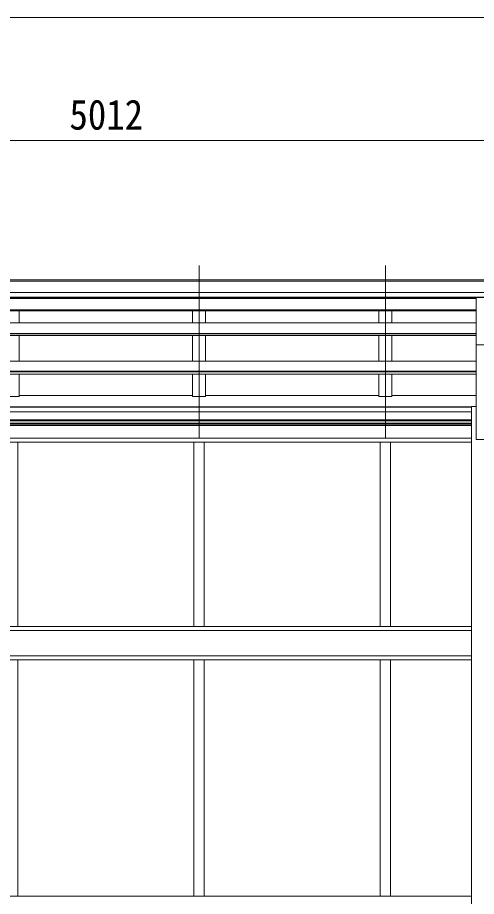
# Model space of a CAD drawing. Units: millimetres at full size, sheet at 1:35; details may follow other scales. Extents: x -9783 to 9892, y -6828 to 6752.
# Drawn here: x -708 to 1055, y -253 to 3124 of the extents above; entities that cross this region are included whole.
import ezdxf
from ezdxf.enums import TextEntityAlignment as Align

# ---------------------------------------------------------------- set-up
doc = ezdxf.new("R2010")
doc.units = ezdxf.units.MM
doc.header["$LTSCALE"] = 35
for name, color, linetype, lineweight in [('0-1_本体', 4, 'Continuous', 9), ('0-2_部品', 7, 'Continuous', 9), ('0-8_PARTS2', 2, 'Continuous', 9), ('0-A_寸法', 6, 'Continuous', 9), ('1-1_GLASS', 4, 'Continuous', 9), ('1-4_DIM2', 7, 'Continuous', 9)]:
    doc.layers.add(name, color=color, linetype=linetype, lineweight=lineweight)
doc.styles.add('ＭＳ ゴシック', font='')
doc.styles.get('ＭＳ ゴシック').set_extended_font_data('MS Gothic')

msp = doc.modelspace()

# ---------------------------------------------------------------- linework, layer by layer
at = {"layer": '0-1_本体'}
for p, q in [((-2868.22, 2116.06), (2120.78, 2116.06)), ((-2868.22, 2110.71), (2120.78, 2110.71)), ((-2868.22, 2067.18), (2130.78, 2067.18)), ((-2868.22, 2049.51), (2130.78, 2049.51)), ((-1791.22, 2047.14), (1053.78, 2047.14)), ((-1791.22, 2043.99), (1053.78, 2043.99)), ((-701.72, 2043.99), (-701.72, 2047.14)), ((-35.72, 2043.99), (-35.72, 2047.14)), ((14.28, 2043.99), (14.28, 2047.14)), ((680.28, 2043.99), (680.28, 2047.14)), ((730.28, 2043.99), (730.28, 2047.14)), ((-1791.22, 2000.51), (1053.78, 2000.51)), ((-1791.22, 1996.43), (1053.78, 1996.43)), ((-701.72, 1951.28), (-701.72, 1996.43)), ((-35.72, 1951.28), (-35.72, 1996.43)), ((14.28, 1951.28), (14.28, 1996.43)), ((680.28, 1951.28), (680.28, 1996.43)), ((730.28, 1951.28), (730.28, 1996.43)), ((-1791.22, 1951.28), (1053.78, 1951.28)), ((-1791.22, 1910.54), (1053.78, 1910.54)), ((-1791.22, 1909.05), (1053.78, 1909.05)), ((-1791.22, 1902.26), (1053.78, 1902.26)), ((-701.72, 1803.97), (-701.72, 1902.26)), ((-35.72, 1803.97), (-35.72, 1902.26)), ((14.28, 1803.97), (14.28, 1902.26)), ((680.28, 1803.97), (680.28, 1902.26)), ((730.28, 1803.97), (730.28, 1902.26)), ((1053.78, 1503.08), (1053.78, 1915.72)), ((-1791.33, 1803.97), (1053.78, 1803.97)), ((-1791.39, 1764.76), (1053.78, 1764.76)), ((-1791.3, 1763.28), (1053.78, 1763.28)), ((-1791.32, 1753.62), (1053.78, 1753.62)), ((-701.72, 1753.62), (-701.72, 1667.55)), ((-35.72, 1753.62), (-35.72, 1667.55)), ((14.28, 1753.62), (14.28, 1667.55)), ((680.28, 1753.62), (680.28, 1667.55)), ((730.28, 1753.62), (730.28, 1667.55)), ((-751.72, 1667.55), (-701.72, 1667.55)), ((-35.72, 1672.35), (-701.72, 1672.35)), ((-35.72, 1667.55), (14.28, 1667.55)), ((680.28, 1672.35), (14.28, 1672.35)), ((680.28, 1667.55), (730.28, 1667.55)), ((1053.78, 1672.35), (730.28, 1672.35)), ((-1773.52, 1628.04), (1035.95, 1628.04)), ((-1773.52, 1626.66), (1036.08, 1626.66)), ((1036.08, 1629.46), (1053.78, 1629.46)), ((1036.08, 1629.46), (1036.08, -1246.92)), ((-1773.52, 1609.48), (1036.08, 1609.48)), ((1053.78, 1503.08), (1108.78, 1503.08))]:
    msp.add_line(p, q, dxfattribs=at)
at = {"layer": '0-2_部品'}
for p, q in [((1053.78, 2047.79), (1108.78, 2047.79)), ((1053.78, 1866.86), (1053.78, 2047.79)), ((1053.78, 1866.86), (1108.78, 1866.86))]:
    msp.add_line(p, q, dxfattribs=at)
at = {"layer": '0-8_PARTS2'}
for p, q in [((-10.72, 1509.28), (-10.72, 2171.81)), ((705.28, 1509.28), (705.28, 2171.81))]:
    msp.add_line(p, q, dxfattribs=at)
at = {"layer": '0-A_寸法'}
for p, q in [((-2894.72, 3123.57), (7169.28, 3123.57)), ((-2874.72, 2651.44), (2137.28, 2651.44))]:
    msp.add_line(p, q, dxfattribs=at)
at = {"layer": '1-1_GLASS'}
for p, q in [((-1773.52, 1577.97), (1036.08, 1577.97)), ((-1773.52, 1574.47), (1036.08, 1574.47)), ((-1773.52, 1565.47), (1036.08, 1565.47)), ((-1773.52, 1561.97), (1036.08, 1561.97)), ((1036.08, 1556.97), (-1773.52, 1556.97)), ((-1773.52, 1508.47), (1036.08, 1508.47)), ((-1773.52, 1492.47), (1036.08, 1492.47)), ((-706.72, 1492.47), (-706.72, 784.97)), ((-30.72, 1492.47), (-30.72, 784.97)), ((9.28, 1492.47), (9.28, 784.97)), ((685.28, 1492.97), (685.28, 784.97)), ((725.28, 1492.97), (725.28, 784.97)), ((1053.78, 1503.08), (1108.78, 1503.08)), ((-706.72, 655.97), (-706.72, -251.53)), ((-30.72, 655.97), (-30.72, -251.53)), ((9.28, 655.97), (9.28, -251.53)), ((685.28, 655.97), (685.28, -251.53)), ((725.28, 655.97), (725.28, -251.53)), ((-1773.52, -251.53), (1036.08, -251.53))]:
    msp.add_line(p, q, dxfattribs=at)
at = {"layer": '1-4_DIM2', "color": 4}
for p, q in [((-1773.52, 784.97), (1036.08, 784.97)), ((-1773.52, 769.47), (1036.08, 769.47)), ((-1773.52, 671.47), (1036.08, 671.47)), ((-1773.52, 655.97), (1036.08, 655.97))]:
    msp.add_line(p, q, dxfattribs=at)

# ---------------------------------------------------------------- texts
at = {"layer": '0-A_寸法', "color": 7, "style": 'ＭＳ ゴシック', "width": 0.9}
msp.add_text('5012', height=115.5, dxfattribs=at).set_placement((-508.72, 2658.44), align=Align.BOTTOM_LEFT)

doc.saveas('drawing.dxf')
